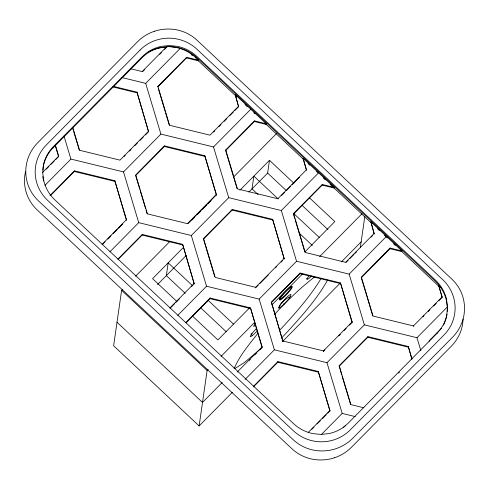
<?xml version="1.0" encoding="UTF-8"?>
<svg xmlns="http://www.w3.org/2000/svg" width="489" height="489" viewBox="0 0 489 489"><rect width="100%" height="100%" fill="white"/><g stroke="black" fill="none" stroke-linecap="round" stroke-linejoin="round"><path stroke-width="0.73" d="M447.288 311.42L447.362 307.532L446.274 299.83A39.652 38.57 8.2 0 0 435.124 280.998L196.731 57.482A39.652 38.57 8.2 0 0 176.981 47.347L169.035 46.596L161.15 47.427A37.677 36.651 8.2 0 0 142.097 57.726L53.038 147.886M463.162 319.036L462.447 325.362L461.396 329.439A43.619 42.433 8.2 0 1 451.206 346.322L351.603 447.142A43.619 42.433 8.2 0 1 334.678 457.71M42.794 170.013L43.197 166.822A37.677 36.651 8.2 0 1 53.032 147.886M55.899 159.414L58.582 156.7L58.674 156.077L55.312 144.872M50.428 195.686L74.346 171.48L74.438 170.85L114.817 180.728L126.498 219.659L102.048 244.408M126.406 220.288L114.817 180.728M145.398 134.946L148.583 131.718L136.993 92.164L113.142 86.327M122.69 289.25L121.614 290.338L113.625 345.772L199.127 425.931L232.354 392.3M148.583 131.718L136.993 92.164M186.615 57.305L157.916 86.357L157.825 86.981L186.529 57.928L186.615 57.305L198.479 60.208L198.387 60.832L186.529 57.928M118.252 259.274L142.171 235.062L142.262 234.439L182.642 244.317L194.231 283.871L182.642 244.317M139.756 189.249L135.649 175.551L164.347 146.498L164.438 145.875L204.818 155.753L216.499 194.683L187.794 223.736L147.415 213.858L135.734 174.928L164.438 145.875M195.692 57.946L195.734 57.635A40.251 39.157 8.2 0 0 166.841 46.589L142.152 71.577L130.532 68.735M216.407 195.307L204.818 155.753M232.263 209.463L203.558 238.51L203.467 239.139L232.171 210.087L232.263 209.463L272.642 219.341L284.231 258.895L272.642 219.341M225.649 150.569L225.735 149.946L254.439 120.893L266.303 123.796L266.212 124.42L254.347 121.516L225.649 150.569L237.11 188.778M266.303 123.796L235.246 94.677L238.583 106.736L234.867 110.502M186.077 322.862L209.995 298.651L210.081 298.027L250.466 307.905L262.141 346.835L262.049 347.459L259.928 349.611M238.583 106.736L235.246 94.677M199.127 425.931L207.116 370.497L208.186 369.409M254.347 121.516L254.439 120.893M248.809 192.134L267.642 173.075L269.476 160.325L293.84 183.167M262.049 347.459L250.466 307.905M284.323 258.271L255.619 287.318L255.527 287.948L258.186 285.258M282.752 340.931L271.383 302.098L300.081 273.045L340.466 282.923L352.141 321.854L352.056 322.477L349.397 325.173M322.263 184.481L293.559 213.534L293.467 214.158L322.172 185.105L322.263 184.481L334.121 187.379L334.036 188.008L322.172 185.105M334.121 187.379L303.07 158.265L306.407 170.325M253.363 386.988L277.813 362.239L277.905 361.615L318.284 371.493L329.965 410.424L329.873 411.047L327.746 413.199M282.972 341.652L271.383 302.098M271.291 302.722L299.995 273.669L300.081 273.045M329.873 411.047L318.284 371.493M352.141 321.854L323.443 350.906L323.351 351.53L324.947 349.916M352.056 322.477L340.466 282.923M341.707 374.965L339.201 365.686L367.905 336.634L408.284 346.512L411.946 358.706M360.314 247.727L364.8 216.603M390.081 248.07L361.383 277.122L361.292 277.746L389.996 248.693L390.081 248.07L401.946 250.967L401.854 251.59L389.996 248.693M370.888 221.853L374.232 233.913L370.888 221.853L401.946 250.967M339.115 366.31L367.814 337.257L367.905 336.634M411.854 359.329L408.284 346.512M413.352 326.554L413.443 325.931L442.142 296.878L438.712 285.442L441.286 287.85M429.116 341.334L429.208 340.705L441.549 328.211M438.712 285.442L442.056 297.501L438.865 300.729M442.056 297.501L442.142 296.878M25.599 171.309C23.772 178.613 24.218 186.407 26.577 193.54A40.929 39.811 8.2 0 0 37.133 209.873L291.915 448.743A40.929 39.811 8.2 0 0 309.072 458.389C317.434 460.724 326.45 460.455 334.678 457.71M311.536 276.004L309.543 277.868A7.164 0.972 -46.8 0 1 309.237 278.125A7.201 0.972 -46.8 0 1 307.355 279.402L306.958 279.109A10.856 1.467 -46.8 0 1 307.019 278.846L309.115 275.496M234.109 368.7C239.524 355.65 248.938 344.751 257.562 333.73M327.618 280.075C317.074 298.938 302.514 315.185 288.064 331.102A62.164 8.405 -46.8 0 1 281.64 337.844M320.949 278.718C310.368 296.12 296.884 311.542 283.162 326.511A62.164 8.405 -46.8 0 1 279.677 330.209M256.395 328.406L252.324 333.131L250.307 336.31A7.152 0.966 -46.8 0 0 250.46 336.64A7.463 1.009 -46.8 0 0 252.104 335.674M254.952 323.767L253.577 326.432L255.606 325.381M274.592 314.293C286.994 301.059 299.891 288.168 314.354 277.184M257.562 330.637L256.664 331.542A11.271 1.522 -46.8 0 1 255.998 332.196A13.227 1.791 -46.8 0 1 252.66 335.234M42.574 172.373L58.674 156.077M46.241 169.194L48.924 166.48M51.07 164.304L54.291 161.046M142.599 71.663L144.744 69.487M159.775 54.273L161.382 52.647M164.604 49.389L166.749 47.213M44.939 185.343L70.899 159.066L123.509 171.932L160.899 134.084L213.51 146.957L250.771 109.236M121.834 77.531L145.685 83.368L180.123 48.509M49.988 195.6L74.438 170.85M148.674 131.095L119.97 160.147L79.591 150.27L72.708 127.311M124.133 156.468L125.196 155.392M129.451 151.089L131.046 149.475M134.762 145.704L137.421 143.014M140.08 140.325L143.271 137.097M238.675 106.113L209.977 135.166L169.591 125.288L157.916 86.357M102.488 244.494L105.147 241.804M107.806 239.115L110.991 235.887M113.118 233.736L117.372 229.433M118.436 228.357L122.684 224.054M213.601 132.024L214.665 130.948M218.919 126.645L221.046 124.493M224.237 121.266L226.89 118.576M229.549 115.887L233.271 112.115M109.976 251.749L138.723 222.654L191.333 235.521L228.724 197.672L281.334 210.539L318.596 172.825M117.812 259.188L142.262 234.439M135.551 276.23L169.854 241.511M187.544 223.607L216.48 194.31M233.632 176.951L276.511 133.552M191.957 220.056L194.616 217.367M197.275 214.671L200.991 210.906M202.587 209.292L206.841 204.989M207.904 203.913L211.095 200.686M183.711 247.141L152.562 278.669L176.926 301.511M239.934 190.227L269.476 160.325M157.495 284.567L186.156 255.551M169.866 307.997L194.316 283.247M170.313 308.082L174.561 303.779M175.624 302.703L179.347 298.938M191.572 286.566L193.167 284.946M281.426 195.612L284.616 192.385M286.743 190.233L290.46 186.468M292.055 184.854L299.5 177.318M177.8 315.338L206.547 286.242L259.152 299.109L296.548 261.26L349.152 274.127L386.42 236.413M185.631 322.777L210.081 298.027M259.781 283.638L268.284 275.032M275.729 267.501L276.786 266.426M281.041 262.122L282.636 260.509M249.586 307.856L217.905 339.922L192.434 316.047M304.739 252.031L334.818 221.584L309.348 197.703M221.052 356.389L254.818 322.214M271.97 304.855L302.52 273.932M319.672 256.572L362.013 213.711M222.257 382.447L202.513 402.435L117.012 322.275M341.414 261.841L361.157 241.853M237.159 372.123L262.141 346.835M374.323 233.29L345.619 262.342L305.24 252.465L293.559 213.534M249.298 360.375L250.356 359.299M254.61 354.99L256.737 352.838M346.059 262.428L348.186 260.276M349.782 258.663L354.036 254.359M355.093 253.284L356.689 251.67M371.041 237.141L372.636 235.527M245.093 379.464L274.372 349.824L326.976 362.697L364.372 324.849L416.976 337.716L447.704 306.615M282.74 341.304L340.087 283.253M253.455 386.365L277.905 361.615M338.767 335.931L340.362 334.317M344.079 330.552L346.206 328.4M308.174 432.484L329.965 410.424M311.805 429.342L313.932 427.19M317.116 423.957L320.307 420.729M322.434 418.578L326.157 414.813M422.918 316.866L423.981 315.79M428.236 311.487L429.831 309.873M433.547 306.108L436.206 303.418M321.53 434.33L342.19 413.413L355.203 416.597M343.584 427.374L345.729 425.204M437.704 332.636L348.046 423.285A37.677 36.651 8.2 0 1 328.999 433.584L321.114 434.428L313.168 433.664A39.652 38.57 8.2 0 1 293.424 423.529L55.019 200.025A39.652 38.57 8.2 0 1 43.869 181.187L42.794 173.485L43.344 165.777A37.677 36.651 8.2 0 1 53.185 146.834L142.256 56.687A37.677 36.651 8.2 0 1 161.303 46.388L169.188 45.544L177.134 46.308A39.652 38.57 8.2 0 1 196.878 56.437L435.283 279.946A39.652 38.57 8.2 0 1 446.433 298.779L447.508 306.487L446.805 315.246A37.677 36.651 8.2 0 1 443.474 325.154M398.498 373.107L399.513 372.086M261.114 348.492L244.421 362.52L235.02 368.474M252.66 335.234L252.098 335.686M154.322 31.29C162.556 28.545 171.566 28.283 179.928 30.605A40.929 39.811 8.2 0 1 197.085 40.257L451.867 279.127A40.929 39.811 8.2 0 1 462.417 295.46C465.131 303.486 465.198 312.324 462.698 320.411A43.619 42.433 8.2 0 1 452.508 337.288L352.905 438.113A43.619 42.433 8.2 0 1 335.98 448.682C327.746 451.42 318.736 451.689 310.374 449.367A40.929 39.811 8.2 0 1 293.217 439.715L38.435 200.838A40.929 39.811 8.2 0 1 27.885 184.512C25.171 176.486 25.104 167.648 27.604 159.561A43.619 42.433 8.2 0 1 37.794 142.678L137.397 41.858A43.619 42.433 8.2 0 1 154.322 31.29M306.988 278.846L306.646 278.822A9.138 3.649 -50.1 0 1 306.255 278.724M113.051 86.95L136.908 92.788M164.347 146.498L204.726 156.376M74.346 171.48L114.726 181.358M232.171 210.087L272.55 219.964M142.171 235.062L182.55 244.94M299.995 273.669L340.375 283.553M255.619 287.318L215.239 277.44L203.558 238.51M413.443 325.931L373.058 316.047L361.383 277.122M209.995 298.651L250.374 308.528M367.814 337.257L408.199 347.135M283.058 341.029L323.443 350.906M277.813 362.239L318.198 372.117M363.895 407.802L350.882 404.617L339.201 365.686M195.734 57.635L198.479 60.208M196.743 59.291L236.78 96.828M245.007 104.542L247.202 106.596M253.785 112.77L254.885 113.796M264.757 123.051L303.95 159.799M308.082 163.681L309.733 165.221M316.566 171.627L317.538 172.538M323.357 177.996L325.301 179.818M330.154 184.365L372.257 223.84M377.594 228.846L379.537 230.667M384.385 235.215L387.3 237.947M393.645 243.895L395.295 245.441M400.228 250.068L439.483 286.866M267.642 173.075L286.468 190.728M301.97 205.264L327.997 229.665M278.223 198.98L253.858 176.138L252.018 188.882L258.113 194.598M293.724 213.516L319.195 237.391M299.085 233.015L312.379 245.472M283.84 303.4L284.457 303.975M192.544 285.698L168.179 262.856L166.346 275.607L185.172 293.259M208.051 300.234L233.522 324.115M200.673 307.795L226.144 331.676M121.614 290.338L207.116 370.497M416.976 337.716L420.852 350.631M361.505 278.467L367.129 297.208M367.563 298.651L372.752 315.955M349.152 274.127L364.372 324.849M303.07 158.265L306.499 169.701L277.795 198.754L237.416 188.876L225.735 149.946M293.687 214.879L294.769 218.485M295.197 219.922L302.123 242.996M302.55 244.439L304.714 251.646M342.141 376.402L349.06 399.476M349.494 400.919L350.576 404.519M281.334 210.539L296.548 261.26M326.976 362.697L342.19 413.413M213.51 146.957L228.724 197.672M259.152 299.109L274.372 349.824M158.259 88.423L165.178 111.492M165.612 112.935L169.286 125.19M203.687 239.861L214.714 276.627M145.685 83.368L160.899 134.084M191.333 235.521L206.547 286.242M140.19 190.692L145.594 208.711M146.028 210.154L147.11 213.76M123.509 171.932L138.723 222.654M72.616 127.935L73.258 130.086M73.692 131.523L79.285 150.178M64.016 136.107L70.899 159.066M55.22 145.496L58.582 156.7M43.228 179.689L43.478 180.961M42.812 176.474L42.983 178.418M446.946 314.195A37.677 36.651 8.2 0 1 437.117 333.137M148.68 51.797A40.251 39.157 8.2 0 1 166.242 47.225M191.462 54.835A40.251 39.157 8.2 0 1 192.354 55.489M290.313 296.67A9.01 1.216 -46.8 0 1 284.512 303.559A9.01 1.216 -46.8 0 1 279.054 308.07M251.872 333.73A9.138 3.136 -31.9 0 1 250.802 334.036M278.541 307.618L278.84 308.009A11.381 1.54 -46.8 0 0 279.17 307.936A9.138 3.374 -41 0 1 282.856 301.695A9.138 3.374 -41 0 1 290.203 296.768A11.381 1.54 -46.8 0 0 290.625 296.077L290.955 294.354L289.207 295.203L286.212 297.77L280.918 303.62L278.541 307.618M140.068 50.074L46.327 144.964A40.251 39.157 8.2 0 0 47.635 200.368L293.351 430.742A40.251 39.157 8.2 0 0 350.234 429.892L443.975 335.002A40.251 39.157 8.2 0 0 442.667 279.604L196.951 49.23A40.251 39.157 8.2 0 0 140.068 50.074M283.149 297.061A9.138 1.235 -46.8 0 0 291.799 286.291A9.138 1.235 -46.8 0 0 281.676 295.503A9.138 1.235 -46.8 0 0 283.149 297.061M283.388 297.66A9.138 1.235 -46.8 0 0 292.263 286.743A9.138 1.235 -46.8 0 0 282.3 295.692A9.138 1.235 -46.8 0 0 283.388 297.66"/></g></svg>
